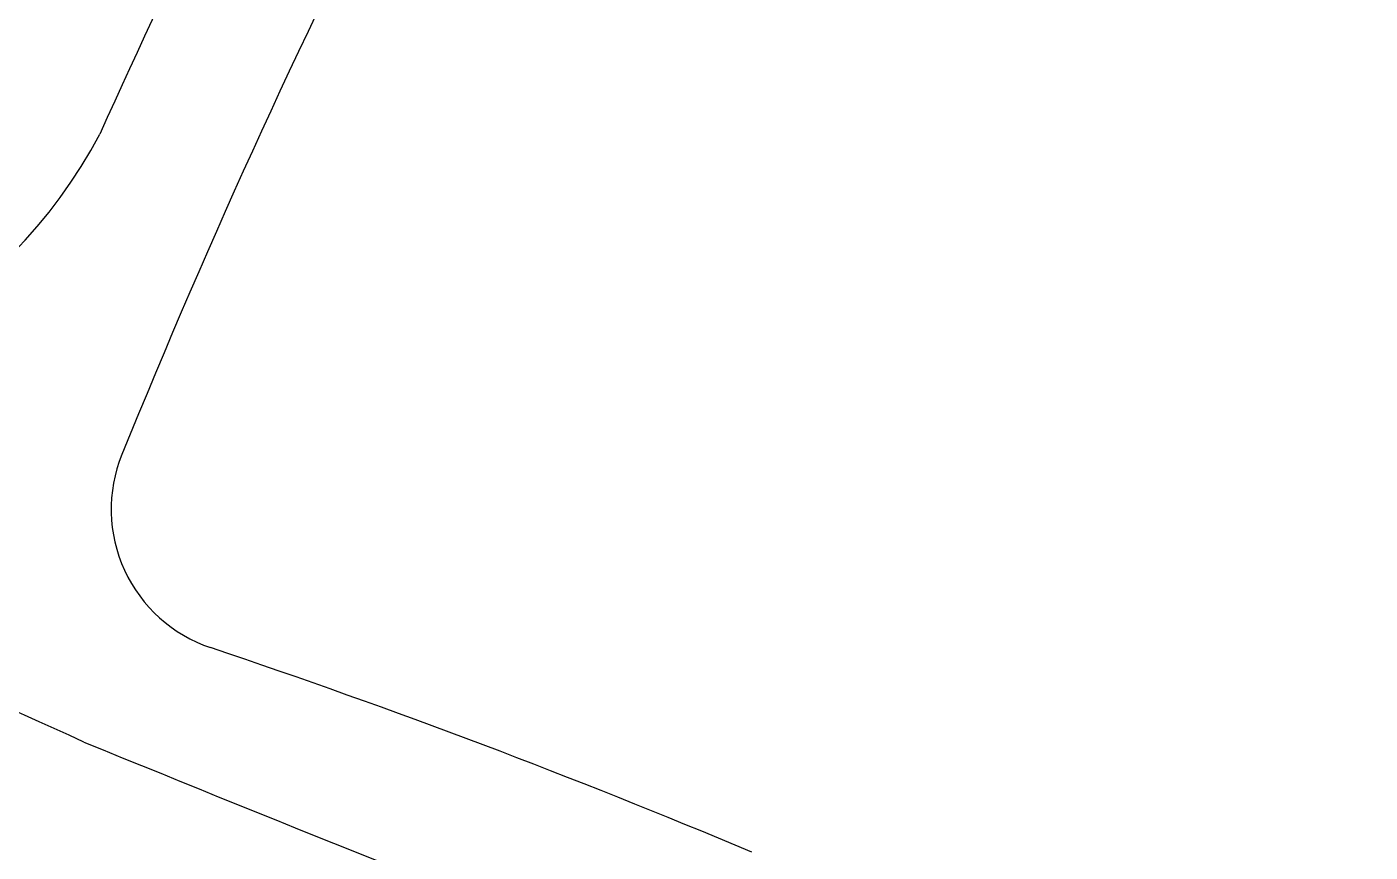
# Model space of a CAD drawing. Extents: x 2080 to 102399, y 2071 to 93424.
# Drawn here: x 79257 to 80912, y 83046 to 84064 of the extents above; entities that cross this region are included whole.
import ezdxf

# ---------------------------------------------------------------- set-up
doc = ezdxf.new("R2010")
doc.units = 0
doc.header["$LTSCALE"] = 20
doc.header["$MEASUREMENT"] = 0
doc.layers.add('road', color=2, linetype='Continuous')

msp = doc.modelspace()

# ---------------------------------------------------------------- linework, layer by layer
at = {"layer": 'road', "linetype": 'Continuous', "ltscale": 0.5}
for centre, radius, start, end in [((88519.283, 79828.402), 10048.835, 147.8245897, 155.8964401), ((88515.431, 79830.29), 9864.547, 147.8370958, 157.9299761), ((78791.02, 84225.698), 628.347, 265.994962, 332.155859), ((79540.515, 83469.157), 180, 157.929976, 251.393459), ((76731.109, 77517.797), 6230.75, 65.3789391, 71.3082181), ((76392.728, 74119.226), 9685.586, 67.1733245, 71.3934594), ((101601.355, 137689.493), 58883.016, 247.77265498, 248.56761369), ((80726.949, 83100.29), 252.657, 260.38393, 358.925145)]:
    msp.add_arc(centre, radius, start, end, dxfattribs=at)

doc.saveas('drawing.dxf')
